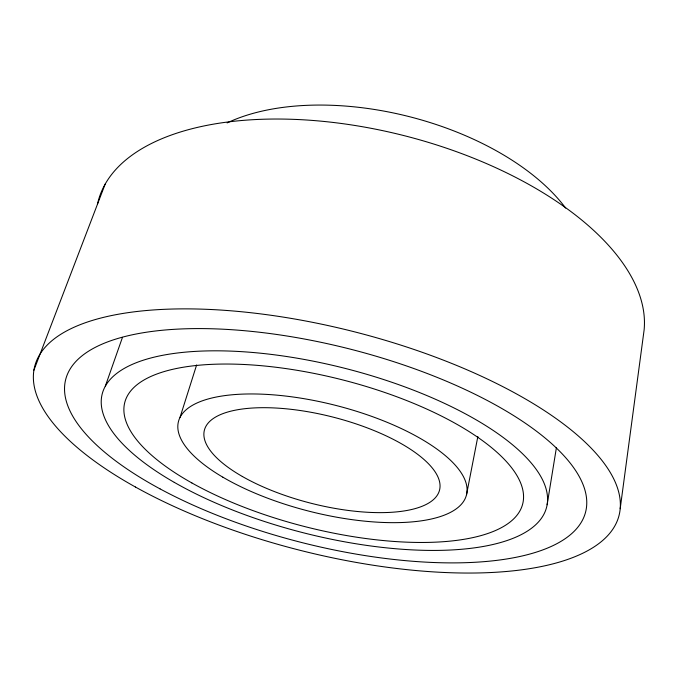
<?xml version="1.0" encoding="UTF-8"?>
<svg xmlns="http://www.w3.org/2000/svg" width="678" height="678" viewBox="0 0 678 678"><rect width="100%" height="100%" fill="white"/><g stroke="black" fill="none" stroke-linecap="round" stroke-linejoin="round"><path stroke-width="1.02" d="M620.192 508.72L644.1 330.067A280.802 139.549 14.3 0 0 391.825 132.668A280.802 139.549 14.3 0 0 97.463 204.264M547.129 504.746L556.443 447.446M466.532 494.66L477.854 436.53M180.026 417.377L196.628 364.959M105.276 386.282L122.472 337.347M33.9 370.196L105.192 184.069M227.113 122.913A208.527 111.548 14.3 0 1 565.672 208.095M135.414 487.007A301.532 112.582 14.3 0 0 615.251 525.162A301.532 112.582 14.3 0 0 229.918 310.719A301.532 112.582 14.3 0 0 135.414 487.007M160.025 488.872A268.285 99.708 14.3 0 0 583.292 518.5A268.285 99.708 14.3 0 0 233.605 329.839A268.285 99.708 14.3 0 0 160.025 488.872M222.842 477.176A148.609 54.554 14.3 0 0 463.066 502.161A148.609 54.554 14.3 0 0 281.412 395.588A148.609 54.554 14.3 0 0 222.842 477.176M242.326 476.465A121.328 44.451 14.3 0 0 437.285 495.211A121.328 44.451 14.3 0 0 286.286 408.817A121.328 44.451 14.3 0 0 242.326 476.465M174.28 482.363A229.3 84.809 14.3 0 0 542.476 516.704A229.3 84.809 14.3 0 0 256.437 352.806A229.3 84.809 14.3 0 0 174.28 482.363M191.849 482.939A205.315 75.741 14.3 0 0 519.687 511.271A205.315 75.741 14.3 0 0 259.64 365.552A205.315 75.741 14.3 0 0 191.849 482.939"/></g></svg>
